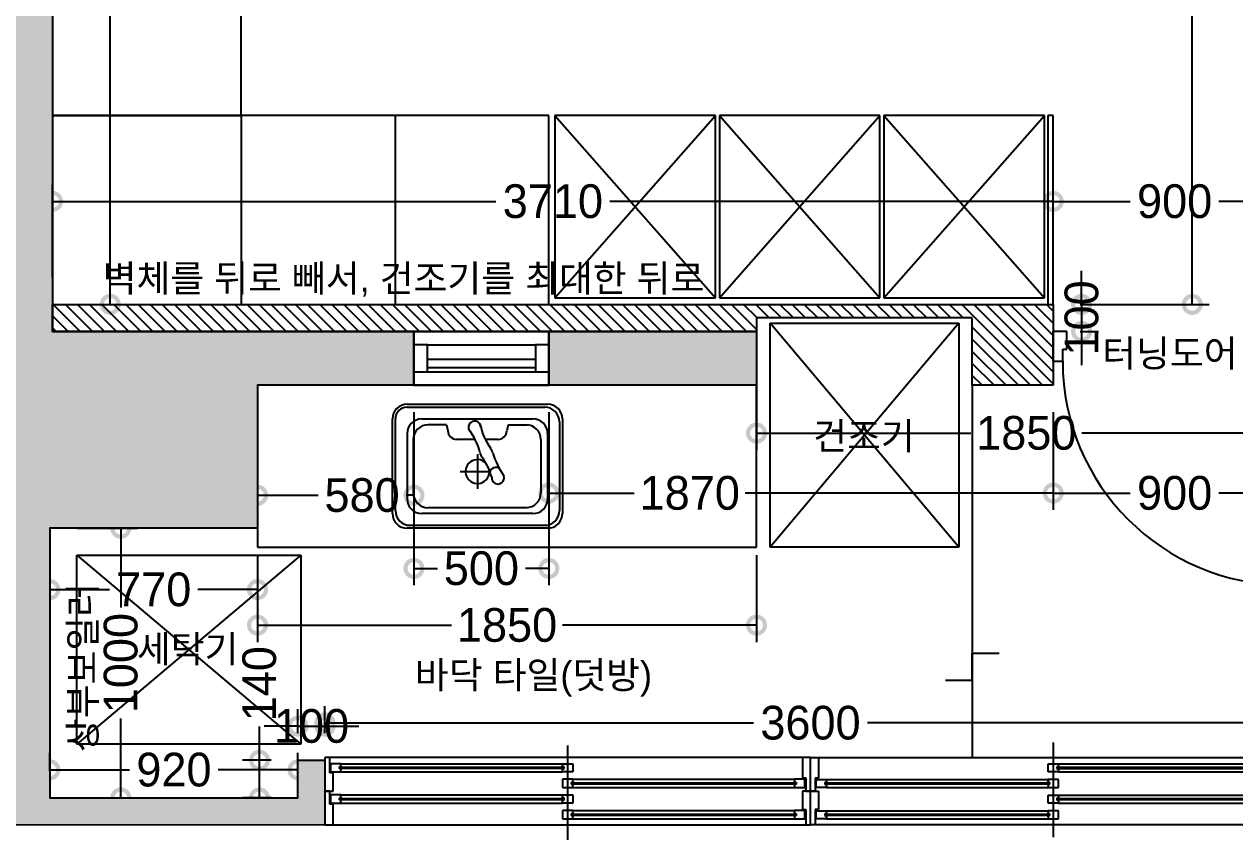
# Model space of a CAD drawing. Header units: millimetres. Extents: x 43335 to 261478, y -4312 to 41218.
# Drawn here: x 186896 to 191384, y -1276 to 1749 of the extents above; entities that cross this region are included whole.
import ezdxf

# ---------------------------------------------------------------- set-up
doc = ezdxf.new("R2010")
doc.units = ezdxf.units.MM
doc.layers.add('S-DIM', color=7, linetype='Continuous')
doc.layers.add('인테리어_해치_벽체', color=8, linetype='Continuous')
doc.styles.add('스타일1', font='HANDotum.ttf')
doc.styles.add('코레일둥고', font='HANDotum.ttf')
doc.dimstyles.new('50', dxfattribs={"dimscale": 50, "dimtxt": 2.5, "dimasz": 2.5, "dimexe": 1.25, "dimexo": 2, "dimtad": 0, "dimdec": 0, "dimtxsty": '스타일1', "dimblk": 'DOTSMALL', "dimcen": 2.5, "dimclrd": 1, "dimclre": 1, "dimclrt": 2, "dimadec": 0, "dimazin": 0, "dimtfac": 1, "dimtdec": 0, "dimtix": 1, "dimtmove": 0, "dimatfit": 3, "dimldrblk": 'DOTSMALL', "dimfxl": 1.25, "dimarcsym": 0})

# ---------------------------------------------------------------- blocks, each defined once
blk = doc.blocks.new('_DOTSMALL')
at = {"color": 0, "linetype": 'ByBlock', "const_width": 0.5}
blk.add_lwpolyline([(-0.0625, 0, 1), (0.0625, 0, 1)], format="xyb", close=True, dxfattribs=at)
blk = doc.blocks.new('*D775')
at = {"layer": 'Defpoints', "color": 0, "transparency": 16777216}
for p in [(190710.5, 409.6), (191610.5, 409.6), (190710.5, 10)]:
    blk.add_point(p, dxfattribs=at)
at = {"layer": 'S-DIM', "color": 1, "lineweight": -2, "transparency": 16777216}
for p, q in [((190710.5, 309.6), (190710.5, -52.5)), ((191610.5, 309.6), (191610.5, -52.5)), ((190710.5, 10), (190996.2, 10)), ((191610.5, 10), (191324.8, 10))]:
    blk.add_line(p, q, dxfattribs=at)
at = {"layer": 'S-DIM', "color": 1, "lineweight": -2, "transparency": 16777216, "xscale": 125, "yscale": 125, "zscale": 125, "rotation": 180}
blk.add_blockref('_DOTSMALL', (190710.5, 10), dxfattribs=at)
at = {"layer": 'S-DIM', "color": 1, "lineweight": -2, "transparency": 16777216, "xscale": 125, "yscale": 125, "zscale": 125}
blk.add_blockref('_DOTSMALL', (191610.5, 10), dxfattribs=at)
at = {"layer": 'S-DIM', "color": 2, "transparency": 16777216, "insert": (191160.5, 10), "char_height": 125, "attachment_point": 5, "style": '스타일1'}
blk.add_mtext('900', dxfattribs=at)
blk = doc.blocks.new('*D776')
at = {"layer": 'Defpoints', "color": 0, "transparency": 16777216}
for p in [(188840.5, 409.6), (190710.5, 409.6), (188840.5, 10)]:
    blk.add_point(p, dxfattribs=at)
at = {"layer": 'S-DIM', "color": 1, "lineweight": -2, "transparency": 16777216}
for p, q in [((188840.5, 309.6), (188840.5, -52.5)), ((190710.5, 309.6), (190710.5, -52.5)), ((188840.5, 10), (189156.9, 10)), ((190710.5, 10), (189568.9, 10))]:
    blk.add_line(p, q, dxfattribs=at)
at = {"layer": 'S-DIM', "color": 1, "lineweight": -2, "transparency": 16777216, "xscale": 125, "yscale": 125, "zscale": 125, "rotation": 180}
blk.add_blockref('_DOTSMALL', (188840.5, 10), dxfattribs=at)
at = {"layer": 'S-DIM', "color": 1, "lineweight": -2, "transparency": 16777216, "xscale": 125, "yscale": 125, "zscale": 125}
blk.add_blockref('_DOTSMALL', (190710.5, 10), dxfattribs=at)
at = {"layer": 'S-DIM', "color": 2, "transparency": 16777216, "insert": (189362.9, 10), "char_height": 125, "attachment_point": 5, "style": '스타일1'}
blk.add_mtext('1870', dxfattribs=at)
blk = doc.blocks.new('*D777')
at = {"layer": 'Defpoints', "color": 0, "transparency": 16777216}
for p in [(188340.5, 409.6), (188840.5, 409.5), (188340.5, -269.3)]:
    blk.add_point(p, dxfattribs=at)
at = {"layer": 'S-DIM', "color": 1, "lineweight": -2, "transparency": 16777216}
for p, q in [((188340.5, 309.6), (188340.5, -331.8)), ((188840.5, 309.5), (188840.5, -331.8)), ((188340.5, -269.3), (188427.3, -269.3)), ((188840.5, -269.3), (188753.7, -269.3))]:
    blk.add_line(p, q, dxfattribs=at)
at = {"layer": 'S-DIM', "color": 1, "lineweight": -2, "transparency": 16777216, "xscale": 125, "yscale": 125, "zscale": 125, "rotation": 180}
blk.add_blockref('_DOTSMALL', (188340.5, -269.3), dxfattribs=at)
at = {"layer": 'S-DIM', "color": 1, "lineweight": -2, "transparency": 16777216, "xscale": 125, "yscale": 125, "zscale": 125}
blk.add_blockref('_DOTSMALL', (188840.5, -269.3), dxfattribs=at)
at = {"layer": 'S-DIM', "color": 2, "transparency": 16777216, "insert": (188590.5, -269.3), "char_height": 125, "attachment_point": 5, "style": '스타일1'}
blk.add_mtext('500', dxfattribs=at)
blk = doc.blocks.new('*D796')
at = {"layer": 'Defpoints', "color": 0, "transparency": 16777216}
for p in [(187760.6, 409.6), (188340.5, 409.6), (187760.6, 1.9)]:
    blk.add_point(p, dxfattribs=at)
at = {"layer": 'S-DIM', "color": 1, "lineweight": -2, "transparency": 16777216}
for p, q in [((187760.6, 309.6), (187760.6, -60.6)), ((188340.5, 309.6), (188340.5, -60.6)), ((187760.6, 1.9), (187984.9, 1.9)), ((188340.5, 1.9), (188311.3, 1.9))]:
    blk.add_line(p, q, dxfattribs=at)
at = {"layer": 'S-DIM', "color": 1, "lineweight": -2, "transparency": 16777216, "xscale": 125, "yscale": 125, "zscale": 125, "rotation": 180}
blk.add_blockref('_DOTSMALL', (187760.6, 1.9), dxfattribs=at)
at = {"layer": 'S-DIM', "color": 1, "lineweight": -2, "transparency": 16777216, "xscale": 125, "yscale": 125, "zscale": 125}
blk.add_blockref('_DOTSMALL', (188340.5, 1.9), dxfattribs=at)
at = {"layer": 'S-DIM', "color": 2, "transparency": 16777216, "insert": (188148.1, 1.9), "char_height": 125, "attachment_point": 5, "style": '스타일1'}
blk.add_mtext('580', dxfattribs=at)
blk = doc.blocks.new('*D797')
at = {"layer": 'Defpoints', "color": 0, "transparency": 16777216}
for p in [(186990.6, -120.4), (187760.6, -190.4), (186990.6, -347.8)]:
    blk.add_point(p, dxfattribs=at)
at = {"layer": 'S-DIM', "color": 1, "lineweight": -2, "transparency": 16777216}
for p, q in [((186990.6, -220.4), (186990.6, -410.3)), ((187760.6, -290.4), (187760.6, -410.3)), ((186990.6, -347.8), (187211.8, -347.8)), ((187760.6, -347.8), (187539.5, -347.8))]:
    blk.add_line(p, q, dxfattribs=at)
at = {"layer": 'S-DIM', "color": 1, "lineweight": -2, "transparency": 16777216, "xscale": 125, "yscale": 125, "zscale": 125, "rotation": 180}
blk.add_blockref('_DOTSMALL', (186990.6, -347.8), dxfattribs=at)
at = {"layer": 'S-DIM', "color": 1, "lineweight": -2, "transparency": 16777216, "xscale": 125, "yscale": 125, "zscale": 125}
blk.add_blockref('_DOTSMALL', (187760.6, -347.8), dxfattribs=at)
at = {"layer": 'S-DIM', "color": 2, "transparency": 16777216, "insert": (187375.6, -347.8), "char_height": 125, "attachment_point": 5, "style": '스타일1'}
blk.add_mtext('770', dxfattribs=at)
blk = doc.blocks.new('*D778')
at = {"layer": 'Defpoints', "color": 0, "transparency": 16777216}
for p in [(186990.6, -120.4), (186990.6, -1120.4), (187253.8, -1120.4)]:
    blk.add_point(p, dxfattribs=at)
at = {"layer": 'S-DIM', "color": 1, "lineweight": -2, "transparency": 16777216}
for p, q in [((187090.6, -120.4), (187316.3, -120.4)), ((187253.8, -120.4), (187253.8, -414.4)), ((187253.8, -1120.4), (187253.8, -826.4)), ((187090.6, -1120.4), (187316.3, -1120.4))]:
    blk.add_line(p, q, dxfattribs=at)
at = {"layer": 'S-DIM', "color": 1, "lineweight": -2, "transparency": 16777216, "xscale": 125, "yscale": 125, "zscale": 125}
for p, rotation in [((187253.8, -120.4), 90), ((187253.8, -1120.4), 270)]:
    blk.add_blockref('_DOTSMALL', p, dxfattribs=dict(at, rotation=rotation))
at = {"layer": 'S-DIM', "color": 2, "transparency": 16777216, "insert": (187253.8, -620.4), "char_height": 125, "attachment_point": 5, "rotation": 90, "style": '스타일1'}
blk.add_mtext('1000', dxfattribs=at)
blk = doc.blocks.new('*D779')
at = {"layer": 'Defpoints', "color": 0, "transparency": 16777216}
for p in [(187910.5, -1016.1), (186990.6, -1120.4), (187910.5, -1120.4)]:
    blk.add_point(p, dxfattribs=at)
at = {"layer": 'S-DIM', "color": 1, "lineweight": -2, "transparency": 16777216}
for p, q in [((186990.6, -1020.4), (186990.6, -953.6)), ((187910.5, -1020.4), (187910.5, -953.6)), ((186990.6, -1016.1), (187286.3, -1016.1)), ((187910.5, -1016.1), (187614.8, -1016.1))]:
    blk.add_line(p, q, dxfattribs=at)
at = {"layer": 'S-DIM', "color": 1, "lineweight": -2, "transparency": 16777216, "xscale": 125, "yscale": 125, "zscale": 125, "rotation": 180}
blk.add_blockref('_DOTSMALL', (186990.6, -1016.1), dxfattribs=at)
at = {"layer": 'S-DIM', "color": 1, "lineweight": -2, "transparency": 16777216, "xscale": 125, "yscale": 125, "zscale": 125}
blk.add_blockref('_DOTSMALL', (187910.5, -1016.1), dxfattribs=at)
at = {"layer": 'S-DIM', "color": 2, "transparency": 16777216, "insert": (187450.6, -1016.1), "char_height": 125, "attachment_point": 5, "style": '스타일1'}
blk.add_mtext('920', dxfattribs=at)
blk = doc.blocks.new('*D780')
at = {"layer": 'Defpoints', "color": 0, "transparency": 16777216}
for p in [(187910.5, -980.4), (187767.6, -1120.4), (187910.5, -1120.4)]:
    blk.add_point(p, dxfattribs=at)
at = {"layer": 'S-DIM', "color": 1, "lineweight": -2, "transparency": 16777216}
for p, q in [((187767.6, -980.4), (187767.6, -855.4)), ((187810.5, -980.4), (187705.1, -980.4)), ((187767.6, -1120.4), (187767.6, -980.4)), ((187810.5, -1120.4), (187705.1, -1120.4))]:
    blk.add_line(p, q, dxfattribs=at)
at = {"layer": 'S-DIM', "color": 1, "lineweight": -2, "transparency": 16777216, "xscale": 125, "yscale": 125, "zscale": 125}
for p, rotation in [((187767.6, -980.4), 90), ((187767.6, -1120.4), 270)]:
    blk.add_blockref('_DOTSMALL', p, dxfattribs=dict(at, rotation=rotation))
at = {"layer": 'S-DIM', "color": 2, "transparency": 16777216, "insert": (187767.6, -696.8), "char_height": 125, "attachment_point": 5, "rotation": 90, "style": '스타일1'}
blk.add_mtext('140', dxfattribs=at)
blk = doc.blocks.new('*D781')
at = {"layer": 'Defpoints', "color": 0, "transparency": 16777216}
for p in [(188010.5, -854.2), (187910.5, -980.4), (188010.5, -980.4)]:
    blk.add_point(p, dxfattribs=at)
at = {"layer": 'S-DIM', "color": 1, "lineweight": -2, "transparency": 16777216}
for p, q in [((187910.5, -880.4), (187910.5, -791.7)), ((188010.5, -880.4), (188010.5, -791.7)), ((187910.5, -854.2), (187785.5, -854.2)), ((187910.5, -854.2), (188010.5, -854.2)), ((188010.5, -854.2), (188135.5, -854.2))]:
    blk.add_line(p, q, dxfattribs=at)
at = {"layer": 'S-DIM', "color": 1, "lineweight": -2, "transparency": 16777216, "xscale": 125, "yscale": 125, "zscale": 125}
blk.add_blockref('_DOTSMALL', (187910.5, -854.2), dxfattribs=at)
at = {"layer": 'S-DIM', "color": 1, "lineweight": -2, "transparency": 16777216, "xscale": 125, "yscale": 125, "zscale": 125, "rotation": 180}
blk.add_blockref('_DOTSMALL', (188010.5, -854.2), dxfattribs=at)
at = {"layer": 'S-DIM', "color": 2, "transparency": 16777216, "insert": (187960.5, -854.2), "char_height": 125, "attachment_point": 5, "style": '스타일1'}
blk.add_mtext('100', dxfattribs=at)
blk = doc.blocks.new('*D782')
at = {"layer": 'Defpoints', "color": 0, "transparency": 16777216}
for p in [(191610.5, -842.1), (188010.5, -980.4), (191610.5, -980.4)]:
    blk.add_point(p, dxfattribs=at)
at = {"layer": 'S-DIM', "color": 1, "lineweight": -2, "transparency": 16777216}
for p, q in [((188010.5, -880.4), (188010.5, -779.6)), ((191610.5, -880.4), (191610.5, -779.6)), ((188010.5, -842.1), (189598.8, -842.1)), ((191610.5, -842.1), (190022.2, -842.1))]:
    blk.add_line(p, q, dxfattribs=at)
at = {"layer": 'S-DIM', "color": 1, "lineweight": -2, "transparency": 16777216, "xscale": 125, "yscale": 125, "zscale": 125, "rotation": 180}
blk.add_blockref('_DOTSMALL', (188010.5, -842.1), dxfattribs=at)
at = {"layer": 'S-DIM', "color": 1, "lineweight": -2, "transparency": 16777216, "xscale": 125, "yscale": 125, "zscale": 125}
blk.add_blockref('_DOTSMALL', (191610.5, -842.1), dxfattribs=at)
at = {"layer": 'S-DIM', "color": 2, "transparency": 16777216, "insert": (189810.5, -842.1), "char_height": 125, "attachment_point": 5, "style": '스타일1'}
blk.add_mtext('3600', dxfattribs=at)
blk = doc.blocks.new('*D784')
at = {"layer": 'Defpoints', "color": 0, "transparency": 16777216}
for p in [(187760.6, -120.4), (189610.5, -120.4), (189610.5, -479.7)]:
    blk.add_point(p, dxfattribs=at)
at = {"layer": 'S-DIM', "color": 1, "lineweight": -2, "transparency": 16777216}
for p, q in [((187760.6, -220.4), (187760.6, -542.2)), ((189610.5, -220.4), (189610.5, -542.2)), ((187760.6, -479.7), (188479.6, -479.7)), ((189610.5, -479.7), (188891.6, -479.7))]:
    blk.add_line(p, q, dxfattribs=at)
at = {"layer": 'S-DIM', "color": 1, "lineweight": -2, "transparency": 16777216, "xscale": 125, "yscale": 125, "zscale": 125, "rotation": 180}
blk.add_blockref('_DOTSMALL', (187760.6, -479.7), dxfattribs=at)
at = {"layer": 'S-DIM', "color": 1, "lineweight": -2, "transparency": 16777216, "xscale": 125, "yscale": 125, "zscale": 125}
blk.add_blockref('_DOTSMALL', (189610.5, -479.7), dxfattribs=at)
at = {"layer": 'S-DIM', "color": 2, "transparency": 16777216, "insert": (188685.6, -479.7), "char_height": 125, "attachment_point": 5, "style": '스타일1'}
blk.add_mtext('1850', dxfattribs=at)
blk = doc.blocks.new('*D798')
at = {"layer": 'Defpoints', "color": 0, "transparency": 16777216}
for p in [(189610.5, 609.5), (191610.5, 610.2), (191610.5, 232.5)]:
    blk.add_point(p, dxfattribs=at)
at = {"layer": 'S-DIM', "color": 1, "lineweight": -2, "transparency": 16777216}
for p, q in [((189610.5, 509.5), (189610.5, 170)), ((191610.5, 510.2), (191610.5, 170)), ((189610.5, 232.5), (190404.5, 232.5)), ((191610.5, 232.5), (190816.5, 232.5))]:
    blk.add_line(p, q, dxfattribs=at)
at = {"layer": 'S-DIM', "color": 1, "lineweight": -2, "transparency": 16777216, "xscale": 125, "yscale": 125, "zscale": 125, "rotation": 180}
blk.add_blockref('_DOTSMALL', (189610.5, 232.5), dxfattribs=at)
at = {"layer": 'S-DIM', "color": 1, "lineweight": -2, "transparency": 16777216, "xscale": 125, "yscale": 125, "zscale": 125}
blk.add_blockref('_DOTSMALL', (191610.5, 232.5), dxfattribs=at)
at = {"layer": 'S-DIM', "color": 2, "transparency": 16777216, "insert": (190610.5, 232.5), "char_height": 125, "attachment_point": 5, "style": '스타일1'}
blk.add_mtext('1850', dxfattribs=at)
blk = doc.blocks.new('*D799')
at = {"layer": 'Defpoints', "color": 0, "transparency": 16777216}
for p in [(190710.5, 709.6), (190710.5, 609.5), (190815.8, 609.5)]:
    blk.add_point(p, dxfattribs=at)
at = {"layer": 'S-DIM', "color": 1, "lineweight": -2, "transparency": 16777216}
for p, q in [((190815.8, 709.6), (190815.8, 834.6)), ((190810.5, 709.6), (190878.3, 709.6)), ((190815.8, 709.6), (190815.8, 609.5)), ((190810.5, 609.5), (190878.3, 609.5)), ((190815.8, 609.5), (190815.8, 484.5))]:
    blk.add_line(p, q, dxfattribs=at)
at = {"layer": 'S-DIM', "color": 1, "lineweight": -2, "transparency": 16777216, "xscale": 125, "yscale": 125, "zscale": 125}
for p, rotation in [((190815.8, 709.6), 270), ((190815.8, 609.5), 90)]:
    blk.add_blockref('_DOTSMALL', p, dxfattribs=dict(at, rotation=rotation))
at = {"layer": 'S-DIM', "color": 2, "transparency": 16777216, "insert": (190815.8, 659.5), "char_height": 125, "attachment_point": 5, "rotation": 90, "style": '스타일1'}
blk.add_mtext('100', dxfattribs=at)
blk = doc.blocks.new('*D814')
at = {"layer": 'Defpoints', "color": 0, "transparency": 16777216}
for p in [(187000.5, 4199.6), (187000.4, 709.7), (187214.6, 709.7)]:
    blk.add_point(p, dxfattribs=at)
at = {"layer": 'S-DIM', "color": 1, "lineweight": -2, "transparency": 16777216}
for p, q in [((187100.5, 4199.6), (187277.1, 4199.6)), ((187214.6, 4199.6), (187214.6, 2666.3)), ((187214.6, 709.7), (187214.6, 2242.9)), ((187100.4, 709.7), (187277.1, 709.7))]:
    blk.add_line(p, q, dxfattribs=at)
at = {"layer": 'S-DIM', "color": 1, "lineweight": -2, "transparency": 16777216, "xscale": 125, "yscale": 125, "zscale": 125}
for p, rotation in [((187214.6, 4199.6), 90), ((187214.6, 709.7), 270)]:
    blk.add_blockref('_DOTSMALL', p, dxfattribs=dict(at, rotation=rotation))
at = {"layer": 'S-DIM', "color": 2, "transparency": 16777216, "insert": (187214.6, 2454.6), "char_height": 125, "attachment_point": 5, "rotation": 90, "style": '스타일1'}
blk.add_mtext('3490', dxfattribs=at)
blk = doc.blocks.new('*D816')
at = {"layer": 'Defpoints', "color": 0, "transparency": 16777216}
for p in [(191610.5, 4399.6), (190710.5, 709.6), (191225.8, 709.6)]:
    blk.add_point(p, dxfattribs=at)
at = {"layer": 'S-DIM', "color": 1, "lineweight": -2, "transparency": 16777216}
for p, q in [((191510.5, 4399.6), (191163.3, 4399.6)), ((191225.8, 4399.6), (191225.8, 2766.3)), ((191225.8, 709.6), (191225.8, 2342.9)), ((190810.5, 709.6), (191288.3, 709.6))]:
    blk.add_line(p, q, dxfattribs=at)
at = {"layer": 'S-DIM', "color": 1, "lineweight": -2, "transparency": 16777216, "xscale": 125, "yscale": 125, "zscale": 125}
for p, rotation in [((191225.8, 4399.6), 90), ((191225.8, 709.6), 270)]:
    blk.add_blockref('_DOTSMALL', p, dxfattribs=dict(at, rotation=rotation))
at = {"layer": 'S-DIM', "color": 2, "transparency": 16777216, "insert": (191225.8, 2554.6), "char_height": 125, "attachment_point": 5, "rotation": 90, "style": '스타일1'}
blk.add_mtext('3690', dxfattribs=at)
blk = doc.blocks.new('*D817')
at = {"layer": 'Defpoints', "color": 0, "transparency": 16777216}
for p in [(190710.5, 1091.6), (187000.5, 709.6), (190710.5, 709.6)]:
    blk.add_point(p, dxfattribs=at)
at = {"layer": 'S-DIM', "color": 1, "lineweight": -2, "transparency": 16777216}
for p, q in [((187000.5, 809.6), (187000.5, 1154.1)), ((190710.5, 809.6), (190710.5, 1154.1)), ((187000.5, 1091.6), (188643.8, 1091.6)), ((190710.5, 1091.6), (189067.2, 1091.6))]:
    blk.add_line(p, q, dxfattribs=at)
at = {"layer": 'S-DIM', "color": 1, "lineweight": -2, "transparency": 16777216, "xscale": 125, "yscale": 125, "zscale": 125, "rotation": 180}
blk.add_blockref('_DOTSMALL', (187000.5, 1091.6), dxfattribs=at)
at = {"layer": 'S-DIM', "color": 1, "lineweight": -2, "transparency": 16777216, "xscale": 125, "yscale": 125, "zscale": 125}
blk.add_blockref('_DOTSMALL', (190710.5, 1091.6), dxfattribs=at)
at = {"layer": 'S-DIM', "color": 2, "transparency": 16777216, "insert": (188855.5, 1091.6), "char_height": 125, "attachment_point": 5, "style": '스타일1'}
blk.add_mtext('3710', dxfattribs=at)
blk = doc.blocks.new('*D818')
at = {"layer": 'Defpoints', "color": 0, "transparency": 16777216}
for p in [(191610.5, 1091.6), (190710.5, 709.6), (191610.5, 709.6)]:
    blk.add_point(p, dxfattribs=at)
at = {"layer": 'S-DIM', "color": 1, "lineweight": -2, "transparency": 16777216}
for p, q in [((190710.5, 809.6), (190710.5, 1154.1)), ((191610.5, 809.6), (191610.5, 1154.1)), ((190710.5, 1091.6), (190996.2, 1091.6)), ((191610.5, 1091.6), (191324.8, 1091.6))]:
    blk.add_line(p, q, dxfattribs=at)
at = {"layer": 'S-DIM', "color": 1, "lineweight": -2, "transparency": 16777216, "xscale": 125, "yscale": 125, "zscale": 125, "rotation": 180}
blk.add_blockref('_DOTSMALL', (190710.5, 1091.6), dxfattribs=at)
at = {"layer": 'S-DIM', "color": 1, "lineweight": -2, "transparency": 16777216, "xscale": 125, "yscale": 125, "zscale": 125}
blk.add_blockref('_DOTSMALL', (191610.5, 1091.6), dxfattribs=at)
at = {"layer": 'S-DIM', "color": 2, "transparency": 16777216, "insert": (191160.5, 1091.6), "char_height": 125, "attachment_point": 5, "style": '스타일1'}
blk.add_mtext('900', dxfattribs=at)
blk = doc.blocks.new('ahsiefsxe')
at = {"layer": '인테리어_해치_벽체'}
h = blk.add_hatch(color=256, dxfattribs=at)
h.dxf.hatch_style = 1
h.paths.add_polyline_path([(234402, 19138.4), (234402, 18858.4), (235352, 18858.4), (235352, 18783.4), (235462, 18783.4), (235462, 18655.9), (235662, 18655.9), (235662, 18984.3), (235552, 18984.3), (235552, 22677.4), (236842, 22677.4), (236842, 28282.4), (236022, 28282.4), (236022, 28177.4), (236642, 28177.4), (236642, 27032.4), (236012, 27032.4), (236012, 26807.4), (236642, 26807.4), (236642, 22877.4), (234602, 22877.4), (234602, 22677.4), (235352, 22677.4), (235352, 21318.4), (234052, 21318.4), (234052, 21118.4), (235352, 21118.4), (235352, 19338.4), (233152, 19338.4), (233152, 21118.4), (233252, 21118.4), (233252, 21318.4), (232952, 21318.4), (232952, 19338.4), (232597, 19338.4), (232597, 19138.4)])
h.paths.add_polyline_path([(225662, 28718.4), (225862, 28718.4), (225862, 28053.4), (225662, 28053.4)])
h.paths.add_polyline_path([(222352, 28153.4), (222352, 28053.4), (221452, 28053.4), (221452, 27032.4), (222762, 27032.4), (222762, 26807.4), (221452, 26807.4), (221452, 20158.4), (222252, 20158.4), (222252, 19958.4), (221452, 19958.4), (221452, 18658.4), (221802, 18658.4), (221802, 17528.4), (222127, 17528.4), (222127, 17328.4), (221602, 17328.4), (221602, 18458.4), (221252, 18458.4), (221252, 28153.4)])
h.paths.add_polyline_path([(223152, 20368.4), (223152, 17528.4), (223617, 17528.4), (223617, 17328.4), (223152, 17328.4), (223154.1, 15897.3), (223952, 15897.3), (223952, 15697.3), (222952, 15697.4), (222952, 17328.4), (222627, 17328.4), (222627, 17528.4), (222952, 17528.4), (222952, 20368.4)])
h.paths.add_polyline_path([(222952, 21068.4), (222952, 21318.4), (224482, 21318.4), (224482, 22668.4), (222807, 22668.4), (222807, 22868.4), (224682, 22868.4), (224682, 21318.4), (225122, 21318.4), (225122, 21118.4), (223152, 21118.4), (223152, 21068.4)])
h.paths.add_polyline_path([(235662, 17655.9), (235662, 17328.4), (234762.2, 17328.4), (234762.2, 17528.4), (235462, 17528.4), (235462, 17655.9)])
h.paths.add_polyline_path([(231762.2, 17528.4), (231762.2, 15698.4), (230962, 15698.4), (230962, 15898.4), (231562.2, 15898.4), (231562.2, 17328.4), (230962, 17328.4), (230962, 21318.4), (231162, 21318.4), (231162, 17528.4)])
h.paths.add_polyline_path([(228192, 17528.4), (228962, 17528.3), (228962, 17328.5), (228192, 17328.5)])
h.paths.add_polyline_path([(227692, 17328.5), (227112.2, 17328.5), (227112.2, 16798.4), (226342.2, 16798.4), (226342.2, 15798.4), (227262, 15798.4), (227262, 15938.4), (227362, 15938.4), (227362, 15698.4), (226152, 15697.3), (226152, 21118.4), (226102, 21118.4), (226102, 21318.4), (228522, 21318.4), (228522, 21118.4), (226352, 21118.4), (226352, 17528.4), (227692, 17528.4)])
h.paths.add_polyline_path([(233622, 22677.4), (233422, 22677.4), (233422, 28032.4), (233392, 28032.4), (233392, 28282.4), (233622, 28282.4)], flags=17)
h.paths.add_polyline_path([(230592, 26808.8), (230142, 26808.8), (230142, 27053.8), (230592, 27053.8), (230592, 28718.4), (230792, 28718.4), (230792, 27032.4), (231262, 27032.4), (231262, 26807.4), (230792, 26807.4), (230792, 22877.4), (232442, 22877.4), (232442, 22677.4), (230592, 22677.4)])
h.paths.add_polyline_path([(225662, 27032.4), (225662, 27353.4), (225862, 27353.4), (225862, 27053.8), (226312, 27053.8), (226312, 26808.8), (225862, 26808.8), (225862, 22668.4), (225662, 22668.4), (225662, 26807.4), (225262, 26807.4), (225262, 27032.4)])
for p, q in [((226352, 21118.4), (226352, 18328.5)), ((227052, 18328.5), (227052, 21118.4)), ((226352, 18328.5), (227052, 18328.5)), ((228192, 18328.5), (226352, 18328.5)), ((226352, 18328.5), (226352, 17628.5)), ((227052, 18328.5), (227052, 17628.5)), ((227622, 18328.5), (227622, 17628.5)), ((228192, 17628.5), (228192, 18328.5)), ((228809.5, 18328.5), (228214.5, 18328.5)), ((228214.5, 18328.5), (228214.5, 17652.5)), ((228214.5, 18328.5), (228809.5, 17652.5)), ((228214.5, 17652.5), (228809.5, 18328.5)), ((228809.5, 17652.5), (228809.5, 18328.5)), ((229419.5, 18328.5), (228824.5, 18328.5)), ((228824.5, 18328.5), (228824.5, 17652.5)), ((228824.5, 18328.5), (229419.5, 17652.5)), ((228824.5, 17652.5), (229419.5, 18328.5)), ((229419.5, 17652.5), (229419.5, 18328.5)), ((230029.5, 18328.5), (229434.5, 18328.5)), ((229434.5, 18328.5), (229434.5, 17652.5)), ((229434.5, 18328.5), (230029.5, 17652.5)), ((229434.5, 17652.5), (230029.5, 18328.5)), ((230029.5, 17652.5), (230029.5, 18328.5)), ((230062, 18328.4), (230042, 18328.4)), ((230042, 18328.4), (230042, 17628.4)), ((230062, 17628.4), (230062, 18328.4)), ((228214.5, 17652.5), (228809.5, 17652.5)), ((228824.5, 17652.5), (229419.5, 17652.5)), ((229434.5, 17652.5), (230029.5, 17652.5)), ((226352, 17628.5), (228192, 17628.5)), ((226352, 17628.5), (230062, 17628.4)), ((226352, 17528.3), (226352, 17628.4)), ((226455.1, 17528.3), (226354.9, 17628.5)), ((226500, 17528.3), (226399.8, 17628.5)), ((226544.9, 17528.3), (226444.7, 17628.5)), ((226589.8, 17528.3), (226489.6, 17628.5)), ((226634.7, 17528.3), (226534.5, 17628.5)), ((226679.6, 17528.3), (226579.4, 17628.5)), ((226724.5, 17528.3), (226624.3, 17628.5)), ((226769.4, 17528.3), (226669.2, 17628.5)), ((226814.3, 17528.3), (226714.1, 17628.5)), ((226859.2, 17528.3), (226759, 17628.5)), ((226904.1, 17528.3), (226803.9, 17628.5)), ((226949, 17528.3), (226848.8, 17628.5)), ((226993.9, 17528.3), (226893.7, 17628.5)), ((227038.8, 17528.3), (226938.6, 17628.5)), ((227083.7, 17528.3), (226983.5, 17628.5)), ((227128.6, 17528.3), (227028.4, 17628.5)), ((227173.5, 17528.3), (227073.3, 17628.5)), ((227218.4, 17528.3), (227118.2, 17628.5)), ((227263.3, 17528.3), (227163.1, 17628.5)), ((227308.2, 17528.3), (227208, 17628.5)), ((227353.1, 17528.3), (227252.9, 17628.5)), ((227398, 17528.3), (227297.8, 17628.5)), ((227442.9, 17528.3), (227342.7, 17628.5)), ((227487.8, 17528.3), (227387.6, 17628.5)), ((227532.7, 17528.3), (227432.5, 17628.5)), ((227577.6, 17528.3), (227477.4, 17628.5)), ((227622.5, 17528.3), (227522.3, 17628.5)), ((227667.4, 17528.3), (227567.3, 17628.5)), ((227712.3, 17528.3), (227612.2, 17628.5)), ((227757.2, 17528.3), (227657.1, 17628.5)), ((227802.1, 17528.3), (227702, 17628.5)), ((227847, 17528.3), (227746.9, 17628.5)), ((227891.9, 17528.3), (227791.8, 17628.5)), ((227936.8, 17528.3), (227836.7, 17628.5)), ((227981.7, 17528.3), (227881.6, 17628.5)), ((228026.6, 17528.3), (227926.5, 17628.5)), ((228071.5, 17528.3), (227971.4, 17628.5)), ((228116.4, 17528.3), (228016.3, 17628.5)), ((228161.3, 17528.3), (228061.2, 17628.5)), ((228206.2, 17528.3), (228106.1, 17628.5)), ((228251.1, 17528.3), (228151, 17628.5)), ((228296, 17528.3), (228195.9, 17628.5)), ((228340.9, 17528.3), (228240.8, 17628.5)), ((228385.8, 17528.3), (228285.7, 17628.5)), ((228430.7, 17528.3), (228330.6, 17628.5)), ((228475.6, 17528.3), (228375.5, 17628.5)), ((228520.5, 17528.3), (228420.4, 17628.5)), ((228565.4, 17528.3), (228465.3, 17628.5)), ((228610.3, 17528.3), (228510.2, 17628.5)), ((228655.2, 17528.3), (228555.1, 17628.5)), ((228700.1, 17528.3), (228600, 17628.5)), ((228745, 17528.3), (228644.9, 17628.5)), ((228789.9, 17528.3), (228689.8, 17628.5)), ((228834.8, 17528.3), (228734.7, 17628.5)), ((228879.7, 17528.3), (228779.6, 17628.5)), ((228924.6, 17528.3), (228824.5, 17628.5)), ((228962, 17535.9), (228869.4, 17628.5)), ((228964.5, 17578.3), (228914.3, 17628.5)), ((229009.4, 17578.3), (228959.2, 17628.5)), ((229054.3, 17578.3), (229004.1, 17628.5)), ((229099.2, 17578.3), (229049, 17628.5)), ((229144.1, 17578.3), (229093.9, 17628.5)), ((229189, 17578.3), (229138.8, 17628.5)), ((229233.9, 17578.3), (229183.7, 17628.5)), ((229278.8, 17578.3), (229228.6, 17628.5)), ((229323.7, 17578.3), (229273.5, 17628.5)), ((229368.6, 17578.3), (229318.4, 17628.5)), ((229413.5, 17578.3), (229363.3, 17628.5)), ((229458.4, 17578.3), (229408.3, 17628.5)), ((229503.3, 17578.3), (229453.2, 17628.5)), ((229548.2, 17578.3), (229498.1, 17628.5)), ((229593.1, 17578.3), (229543, 17628.5)), ((229638, 17578.3), (229587.9, 17628.5)), ((229682.9, 17578.3), (229632.8, 17628.5)), ((229727.8, 17578.3), (229677.7, 17628.4)), ((230022.5, 17328.5), (229722.6, 17628.4)), ((230062, 17333.9), (229767.5, 17628.4)), ((230062, 17378.8), (229812.4, 17628.4)), ((230062, 17423.7), (229857.3, 17628.4)), ((230062, 17468.6), (229902.2, 17628.4)), ((230062, 17513.5), (229947.1, 17628.4)), ((230062, 17558.4), (229992, 17628.4)), ((230062, 17603.3), (230036.9, 17628.4)), ((230042, 17628.4), (230062, 17628.4)), ((230062, 17628.4), (230062, 17328.5)), ((226410.2, 17528.3), (226352, 17586.5)), ((229762, 17578.3), (228962, 17578.3)), ((228962, 17578.3), (228962, 17528.3)), ((229012, 16728.4), (229012, 17558.4)), ((229012, 17558.4), (229712, 17558.4)), ((229712, 17558.4), (229012, 16728.4)), ((229712, 16728.4), (229012, 17558.4)), ((229712, 17558.4), (229712, 16728.4)), ((229762, 17328.5), (229762, 17578.3)), ((226365.3, 17528.3), (226352, 17541.6)), ((228962, 17528.3), (226352, 17528.3)), ((227692, 17528.4), (228192, 17528.4)), ((227692, 17328.4), (227692, 17528.4)), ((228192, 17528.4), (228192, 17328.4)), ((229977.6, 17328.5), (229762, 17544.1)), ((230062, 17417.6), (230062, 17528.3)), ((230112, 17528.3), (230062, 17528.3)), ((230062, 17528.3), (230062, 17417.6)), ((230112, 17462.6), (230112, 17528.3)), ((227742, 17478.4), (227692, 17478.4)), ((227692, 17478.4), (227692, 17378.4)), ((227742, 17478.4), (228142, 17478.4)), ((227742, 17378.4), (227742, 17478.4)), ((228192, 17478.4), (228142, 17478.4)), ((228142, 17478.4), (228142, 17378.4)), ((228192, 17378.4), (228192, 17478.4)), ((229932.7, 17328.5), (229762, 17499.2)), ((230097, 17417.6), (230097, 17462.6)), ((230097, 17462.6), (230112, 17462.6)), ((228142, 17424.4), (227742, 17424.4)), ((229887.8, 17328.5), (229762, 17454.3)), ((230062, 17417.6), (230097, 17417.6)), ((227692, 17378.4), (227742, 17378.4)), ((227742, 17394.4), (228142, 17394.4)), ((227742, 17378.4), (228142, 17378.4)), ((227742, 17378.4), (227742, 17378.4)), ((228142, 17378.4), (228192, 17378.4)), ((228192, 17378.4), (228192, 17378.4)), ((229842.9, 17328.5), (229762, 17409.4)), ((228962, 17328.5), (227112.2, 17328.5)), ((227112.2, 17328.5), (227112.2, 16728.4)), ((228192, 17328.4), (227692, 17328.4)), ((228962, 16728.4), (228962, 17328.5)), ((229798, 17328.5), (229762, 17364.5)), ((229762, 17328.5), (229762, 15948.4)), ((230062, 17328.5), (229762, 17328.5)), ((227666.7, 17258.4), (228187.6, 17258.4)), ((227666.7, 17247.5), (228176.7, 17247.5)), ((227612.2, 16853), (227612.2, 17203.9)), ((227623.1, 16863.9), (227623.1, 17203.9)), ((227721.2, 17203.9), (228133.1, 17203.9)), ((228231.2, 17193), (228231.2, 16863.9)), ((228242.2, 17203.9), (228242.2, 16853)), ((227666.7, 17149.3), (227666.7, 16907.5)), ((227812.5, 17182.1), (227743.1, 17182.1)), ((227812.5, 17182.1), (227818, 17160.3)), ((228041.6, 17182.1), (228036.1, 17160.3)), ((228041.6, 17182.1), (228111.2, 17182.1)), ((228187.6, 17149.3), (228187.6, 16907.5)), ((227689.4, 17128.1), (227689.4, 16929.9)), ((227919.3, 17127.5), (227849.7, 17127.5)), ((228003.4, 17127.5), (227956.6, 17127.5)), ((228162.7, 17128.1), (228162.7, 16929.9)), ((227927.2, 17073), (227927.2, 16944.2)), ((227862.8, 17008.6), (227973.5, 17008.6)), ((228111.2, 16874.8), (227744, 16874.8)), ((228133.1, 16853), (227721.2, 16853)), ((228187.6, 16798.4), (227666.7, 16798.4)), ((228176.7, 16809.3), (227677.6, 16809.3)), ((226442.2, 16698.4), (227272.2, 16698.4)), ((226442.2, 15998.4), (226442.2, 16698.4)), ((226442.2, 16698.4), (227272.2, 15998.4)), ((227272.2, 16698.4), (226442.2, 15998.4)), ((227112.2, 16728.4), (228962, 16728.4)), ((227272.2, 16698.4), (227272.2, 15998.4)), ((229712, 16728.4), (229012, 16728.4)), ((229762, 16235), (229762, 16335)), ((229762, 16335), (229862, 16335)), ((229662, 16235), (229762, 16235)), ((227272.2, 15998.4), (226442.2, 15998.4)), ((228262, 15643.3), (228262, 15993.3)), ((230062, 16003.6), (230062, 15653.6)), ((227362, 15948.4), (227362, 15823.4)), ((227379.5, 15948.4), (227362, 15948.4)), ((227379.5, 15891.4), (227379.5, 15948.4)), ((229132, 15948.4), (227379.5, 15948.4)), ((229162, 15948.4), (229132, 15948.4)), ((229132, 15948.4), (229132, 15875)), ((229162, 15823.4), (229162, 15948.4)), ((229162, 15948.4), (229192, 15948.4)), ((229162, 15823.4), (229162, 15948.4)), ((229192, 15948.4), (229192, 15891.5)), ((229192, 15948.4), (230944.6, 15948.4)), ((227392, 15891.4), (227379.5, 15891.4)), ((227383.1, 15925.6), (227383.1, 15895.6)), ((227421.1, 15925.6), (227383.1, 15925.6)), ((227383.1, 15895.6), (227421.1, 15895.6)), ((227392, 15823.4), (227392, 15891.4)), ((227392, 15891.4), (227392, 15891.4)), ((227415.5, 15913.8), (227421.1, 15915.6)), ((227415.5, 15907.3), (227415.5, 15913.8)), ((227421.1, 15905.6), (227415.5, 15907.3)), ((227417.6, 15912.6), (227417.6, 15908.6)), ((227417.6, 15912.6), (228246.5, 15912.6)), ((227417.6, 15908.6), (228246.5, 15908.6)), ((227421.1, 15915.6), (227421.1, 15925.6)), ((227421.1, 15925.6), (228243, 15925.6)), ((227421.1, 15916.4), (227423.8, 15915)), ((227421.1, 15904.8), (227423.8, 15906.2)), ((227421.1, 15895.6), (227421.1, 15905.6)), ((227421.1, 15895.6), (228243, 15895.6)), ((227423.8, 15915), (227424.4, 15914)), ((227423.8, 15906.2), (227424.4, 15907.1)), ((227424.4, 15914), (227424.9, 15912.6)), ((227424.4, 15907.1), (227424.9, 15908.6)), ((228239.7, 15914), (228239.2, 15912.6)), ((228239.7, 15907.1), (228239.2, 15908.6)), ((228240.3, 15915), (228239.7, 15914)), ((228240.3, 15906.2), (228239.7, 15907.1)), ((228243, 15916.4), (228240.3, 15915)), ((228243, 15904.8), (228240.3, 15906.2)), ((228243, 15915.6), (228243, 15925.6)), ((228243, 15925.6), (228281, 15925.6)), ((228248.6, 15913.8), (228243, 15915.6)), ((228243, 15905.6), (228248.6, 15907.3)), ((228243, 15895.6), (228243, 15905.6)), ((228281, 15895.6), (228243, 15895.6)), ((228246.5, 15912.6), (228246.5, 15908.6)), ((228248.6, 15907.3), (228248.6, 15913.8)), ((228281, 15925.6), (228281, 15895.6)), ((229192, 15891.5), (229192, 15871.4)), ((230043, 15895.3), (230043, 15925.3)), ((230043, 15925.3), (230081, 15925.3)), ((230081, 15895.3), (230043, 15895.3)), ((230081, 15915.3), (230075.5, 15913.5)), ((230075.5, 15913.5), (230075.5, 15907.1)), ((230075.5, 15907.1), (230081, 15905.3)), ((230077.5, 15908.3), (230077.5, 15912.3)), ((230077.5, 15912.3), (230906.4, 15912.3)), ((230077.5, 15908.3), (230906.4, 15908.3)), ((230081, 15925.3), (230902.9, 15925.3)), ((230081, 15925.3), (230081, 15915.3)), ((230081, 15916.1), (230083.8, 15914.7)), ((230081, 15904.5), (230083.8, 15905.9)), ((230081, 15905.3), (230081, 15895.3)), ((230081, 15895.3), (230902.9, 15895.3)), ((230083.8, 15914.7), (230084.3, 15913.7)), ((230083.8, 15905.9), (230084.3, 15906.9)), ((230084.3, 15913.7), (230084.8, 15912.3)), ((230084.3, 15906.9), (230084.8, 15908.3)), ((228281, 15867.6), (228243, 15867.6)), ((228243, 15867.6), (228243, 15837.6)), ((228275.5, 15855.8), (228281, 15857.6)), ((228275.5, 15849.3), (228275.5, 15855.8)), ((228281, 15847.6), (228275.5, 15849.3)), ((228277.5, 15854.6), (229106.4, 15854.6)), ((228277.5, 15850.6), (229106.4, 15850.6)), ((228281, 15857.6), (228281, 15867.6)), ((228281, 15867.6), (229102.9, 15867.6)), ((228281, 15858.4), (228283.8, 15857)), ((228281, 15846.8), (228283.8, 15848.2)), ((228281, 15837.6), (228281, 15847.6)), ((228283.8, 15857), (228284.3, 15856)), ((228283.8, 15848.2), (228284.3, 15849.1)), ((228284.3, 15856), (228284.8, 15854.6)), ((228284.3, 15849.1), (228284.8, 15850.6)), ((229099.7, 15856), (229099.1, 15854.6)), ((229099.7, 15849.1), (229099.1, 15850.6)), ((229100.2, 15857), (229099.7, 15856)), ((229100.2, 15848.2), (229099.7, 15849.1)), ((229102.9, 15858.4), (229100.2, 15857)), ((229102.9, 15846.8), (229100.2, 15848.2)), ((229140.9, 15867.6), (229102.9, 15867.6)), ((229102.9, 15867.6), (229102.9, 15857.6)), ((229102.9, 15857.6), (229108.5, 15855.8)), ((229108.5, 15849.3), (229102.9, 15847.6)), ((229102.9, 15847.6), (229102.9, 15837.6)), ((229106.4, 15850.6), (229106.4, 15854.6)), ((229108.5, 15855.8), (229108.5, 15849.3)), ((229132, 15875), (229132, 15872.9)), ((229132, 15872.9), (229144.6, 15872.9)), ((229140.9, 15837.6), (229140.9, 15867.6)), ((229144.6, 15872.9), (229144.6, 15823.4)), ((229192, 15871.4), (229179.5, 15871.4)), ((229179.5, 15871.4), (229179.5, 15823.4)), ((229183.1, 15837.3), (229183.1, 15867.3)), ((229183.1, 15867.3), (229221.1, 15867.3)), ((229221.1, 15857.3), (229215.5, 15855.5)), ((229215.5, 15855.5), (229215.5, 15849.1)), ((229215.5, 15849.1), (229221.1, 15847.3)), ((229217.6, 15850.3), (229217.6, 15854.3)), ((229217.6, 15854.3), (230046.5, 15854.3)), ((229217.6, 15850.3), (230046.5, 15850.3)), ((229221.1, 15867.3), (229221.1, 15857.3)), ((229221.1, 15867.3), (230043, 15867.3)), ((229221.1, 15858.1), (229223.8, 15856.7)), ((229221.1, 15846.5), (229223.8, 15847.9)), ((229221.1, 15847.3), (229221.1, 15837.3)), ((229223.8, 15856.7), (229224.4, 15855.7)), ((229223.8, 15847.9), (229224.4, 15848.9)), ((229224.4, 15855.7), (229224.9, 15854.3)), ((229224.4, 15848.9), (229224.9, 15850.3)), ((230039.7, 15855.7), (230039.2, 15854.3)), ((230039.7, 15848.9), (230039.2, 15850.3)), ((230040.3, 15856.7), (230039.7, 15855.7)), ((230040.3, 15847.9), (230039.7, 15848.9)), ((230043, 15858.1), (230040.3, 15856.7)), ((230043, 15846.5), (230040.3, 15847.9)), ((230081, 15867.3), (230043, 15867.3)), ((230043, 15867.3), (230043, 15857.3)), ((230043, 15857.3), (230048.6, 15855.5)), ((230048.6, 15849.1), (230043, 15847.3)), ((230043, 15847.3), (230043, 15837.3)), ((230046.5, 15850.3), (230046.5, 15854.3)), ((230048.6, 15855.5), (230048.6, 15849.1)), ((230081, 15837.3), (230081, 15867.3)), ((227362, 15823.4), (227392, 15823.4)), ((227362, 15823.4), (227362, 15698.4)), ((227379.5, 15823.4), (227362, 15823.4)), ((227379.5, 15775.4), (227379.5, 15823.4)), ((227383.1, 15809.6), (227383.1, 15779.6)), ((227421.1, 15809.6), (227383.1, 15809.6)), ((227415.5, 15797.8), (227421.1, 15799.6)), ((227415.5, 15791.3), (227415.5, 15797.8)), ((227421.1, 15799.6), (227421.1, 15809.6)), ((227421.1, 15809.6), (228243, 15809.6)), ((227421.1, 15800.4), (227423.8, 15799)), ((227423.8, 15799), (227424.4, 15798)), ((227424.4, 15798), (227424.9, 15796.6)), ((228239.7, 15798), (228239.2, 15796.6)), ((228240.3, 15799), (228239.7, 15798)), ((228243, 15800.4), (228240.3, 15799)), ((228243, 15837.6), (228281, 15837.6)), ((228243, 15799.6), (228243, 15809.6)), ((228243, 15809.6), (228281, 15809.6)), ((228248.6, 15797.8), (228243, 15799.6)), ((228248.6, 15791.3), (228248.6, 15797.8)), ((228281, 15837.6), (229102.9, 15837.6)), ((228281, 15809.6), (228281, 15779.6)), ((229102.9, 15837.6), (229140.9, 15837.6)), ((229162, 15823.4), (229132, 15823.4)), ((229132, 15823.4), (229132, 15757.5)), ((229144.6, 15823.4), (229162, 15823.4)), ((229162, 15698.4), (229162, 15823.4)), ((229162, 15823.4), (229192, 15823.4)), ((229179.5, 15823.4), (229162, 15823.4)), ((229162, 15698.4), (229162, 15823.4)), ((229221.1, 15837.3), (229183.1, 15837.3)), ((229192, 15823.4), (229192, 15755.4)), ((229221.1, 15837.3), (230043, 15837.3)), ((230043, 15837.3), (230081, 15837.3)), ((230043, 15779.3), (230043, 15809.3)), ((230043, 15809.3), (230081, 15809.3)), ((230081, 15799.3), (230075.5, 15797.5)), ((230081, 15809.3), (230081, 15799.3)), ((230081, 15809.3), (230902.9, 15809.3)), ((230081, 15800.1), (230083.8, 15798.7)), ((230083.8, 15798.7), (230084.3, 15797.7)), ((230084.3, 15797.7), (230084.8, 15796.3)), ((227392, 15775.4), (227379.5, 15775.4)), ((227383.1, 15779.6), (227421.1, 15779.6)), ((227392, 15755.4), (227392, 15775.4)), ((227392, 15698.4), (227392, 15755.4)), ((227421.1, 15789.6), (227415.5, 15791.3)), ((227417.6, 15796.6), (227417.6, 15792.6)), ((227417.6, 15796.6), (228246.5, 15796.6)), ((227417.6, 15792.6), (228246.5, 15792.6)), ((227421.1, 15788.8), (227423.8, 15790.2)), ((227421.1, 15779.6), (227421.1, 15789.6)), ((227421.1, 15779.6), (228243, 15779.6)), ((227423.8, 15790.2), (227424.4, 15791.1)), ((227424.4, 15791.1), (227424.9, 15792.6)), ((228239.7, 15791.1), (228239.2, 15792.6)), ((228240.3, 15790.2), (228239.7, 15791.1)), ((228243, 15788.8), (228240.3, 15790.2)), ((228243, 15789.6), (228248.6, 15791.3)), ((228243, 15779.6), (228243, 15789.6)), ((228281, 15779.6), (228243, 15779.6)), ((228246.5, 15796.6), (228246.5, 15792.6)), ((229132, 15757.5), (229132, 15755.4)), ((229132, 15755.4), (229144.6, 15755.4)), ((229144.6, 15755.4), (229144.6, 15698.4)), ((229192, 15755.4), (229179.5, 15755.4)), ((229179.5, 15755.4), (229179.5, 15698.4)), ((229192, 15755.4), (229192, 15755.4)), ((230081, 15779.3), (230043, 15779.3)), ((230075.5, 15797.5), (230075.5, 15791.1)), ((230075.5, 15791.1), (230081, 15789.3)), ((230077.5, 15796.3), (230906.4, 15796.3)), ((230077.5, 15792.3), (230906.4, 15792.3)), ((230081, 15788.5), (230083.8, 15789.9)), ((230081, 15789.3), (230081, 15779.3)), ((230081, 15779.3), (230902.9, 15779.3)), ((230083.8, 15789.9), (230084.3, 15790.9)), ((230084.3, 15790.9), (230084.8, 15792.3)), ((228281, 15751.6), (228243, 15751.6)), ((228243, 15751.6), (228243, 15721.6)), ((228243, 15721.6), (228281, 15721.6)), ((228275.5, 15739.8), (228281, 15741.6)), ((228275.5, 15733.3), (228275.5, 15739.8)), ((228281, 15731.6), (228275.5, 15733.3)), ((228277.5, 15738.6), (228277.5, 15734.6)), ((228277.5, 15738.6), (229106.4, 15738.6)), ((228277.5, 15734.6), (229106.4, 15734.6)), ((228281, 15751.6), (229102.9, 15751.6)), ((228281, 15741.6), (228281, 15751.6)), ((228281, 15742.4), (228283.8, 15741)), ((228281, 15730.8), (228283.8, 15732.2)), ((228281, 15721.6), (228281, 15731.6)), ((228281, 15721.6), (229102.9, 15721.6)), ((228283.8, 15741), (228284.3, 15740)), ((228283.8, 15732.2), (228284.3, 15733.1)), ((228284.3, 15740), (228284.8, 15738.6)), ((228284.3, 15733.1), (228284.8, 15734.6)), ((229099.7, 15740), (229099.1, 15738.6)), ((229099.7, 15733.1), (229099.1, 15734.6)), ((229100.2, 15741), (229099.7, 15740)), ((229100.2, 15732.2), (229099.7, 15733.1)), ((229102.9, 15742.4), (229100.2, 15741)), ((229102.9, 15730.8), (229100.2, 15732.2)), ((229140.9, 15751.6), (229102.9, 15751.6)), ((229102.9, 15751.6), (229102.9, 15741.6)), ((229102.9, 15741.6), (229108.5, 15739.8)), ((229108.5, 15733.3), (229102.9, 15731.6)), ((229102.9, 15731.6), (229102.9, 15721.6)), ((229102.9, 15721.6), (229140.9, 15721.6)), ((229106.4, 15734.6), (229106.4, 15738.6)), ((229108.5, 15739.8), (229108.5, 15733.3)), ((229140.9, 15721.6), (229140.9, 15751.6)), ((229183.1, 15721.3), (229183.1, 15751.3)), ((229183.1, 15751.3), (229221.1, 15751.3)), ((229221.1, 15721.3), (229183.1, 15721.3)), ((229221.1, 15741.3), (229215.5, 15739.5)), ((229215.5, 15739.5), (229215.5, 15733.1)), ((229215.5, 15733.1), (229221.1, 15731.3)), ((229217.6, 15734.3), (229217.6, 15738.3)), ((229217.6, 15738.3), (230046.5, 15738.3)), ((229217.6, 15734.3), (230046.5, 15734.3)), ((229221.1, 15751.3), (229221.1, 15741.3)), ((229221.1, 15751.3), (230043, 15751.3)), ((229221.1, 15742.1), (229223.8, 15740.7)), ((229221.1, 15730.5), (229223.8, 15731.9)), ((229221.1, 15731.3), (229221.1, 15721.3)), ((229221.1, 15721.3), (230043, 15721.3)), ((229223.8, 15740.7), (229224.4, 15739.7)), ((229223.8, 15731.9), (229224.4, 15732.9)), ((229224.4, 15739.7), (229224.9, 15738.3)), ((229224.4, 15732.9), (229224.9, 15734.3)), ((230039.7, 15739.7), (230039.2, 15738.3)), ((230039.7, 15732.9), (230039.2, 15734.3)), ((230040.3, 15740.7), (230039.7, 15739.7)), ((230040.3, 15731.9), (230039.7, 15732.9)), ((230043, 15742.1), (230040.3, 15740.7)), ((230043, 15730.5), (230040.3, 15731.9)), ((230081, 15751.3), (230043, 15751.3)), ((230043, 15751.3), (230043, 15741.3)), ((230043, 15741.3), (230048.6, 15739.5)), ((230048.6, 15733.1), (230043, 15731.3)), ((230043, 15731.3), (230043, 15721.3)), ((230043, 15721.3), (230081, 15721.3)), ((230046.5, 15734.3), (230046.5, 15738.3)), ((230048.6, 15739.5), (230048.6, 15733.1)), ((230081, 15721.3), (230081, 15751.3)), ((227362, 15698.4), (227392, 15698.4)), ((227392, 15698.4), (229144.6, 15698.4)), ((229144.6, 15698.4), (229162, 15698.4)), ((229179.5, 15698.4), (229162, 15698.4)), ((230932, 15698.4), (229179.5, 15698.4))]:
    blk.add_line(p, q, dxfattribs=at)
blk.add_lwpolyline([(227692, 17328.5), (227112.2, 17328.5), (227112.2, 16798.4), (226342.2, 16798.4), (226342.2, 15798.4), (227262, 15798.4), (227262, 15938.4), (227362, 15938.4), (227362, 15698.4), (226152, 15697.3), (226152, 21118.4), (226102, 21118.4), (226102, 21318.4), (228522, 21318.4), (228522, 21118.4), (226352, 21118.4), (226352, 17528.4), (227692, 17528.4), (227692, 17328.5)], dxfattribs=at)
blk.add_lwpolyline([(228192, 17528.4), (228962, 17528.3), (228962, 17328.5), (228192, 17328.5)], close=True, dxfattribs=at)
for centre, radius, start, end in [((230927, 17417.6), 830, 180, 270), ((227666.7, 17203.9), 54.5, 90, 180), ((227666.7, 17203.9), 43.6, 90, 180), ((228176.7, 17193), 54.5, 0, 90), ((228187.6, 17203.9), 54.5, 0, 90), ((227721.2, 17149.3), 54.5, 90, 180), ((227917.1, 17173), 23, 359.2451, 229.3055), ((228133.1, 17149.3), 54.5, 0, 90), ((227744, 17127.5), 54.5, 90, 180), ((227850.7, 17160.3), 32.7, 180, 270), ((227729.3, 17031.7), 212.6, 13.1394, 38.5882), ((228147, 17221.5), 212.6, 190.5553, 216.4137), ((228003.4, 17160.3), 32.7, 270, 0), ((228108.2, 17127.5), 54.5, 0, 90), ((227992.2, 17093.1), 57.4, 193.1394, 216.3213), ((227774.7, 16933.2), 212.6, 14.798, 36.3213), ((227929.7, 17061.2), 57.4, 16.5509, 36.4137), ((228282.1, 17165.9), 310.2, 196.5509, 214.0056), ((227927.2, 17008.6), 44.4, 45.2578, 7.4119), ((227995.7, 17001.5), 23, 58.1457, 163.3853), ((228003.1, 16985.3), 23, 174.4612, 18.1232), ((227745, 16930.3), 55.6, 180.4305, 268.9606), ((228108.2, 16929.9), 54.5, 270, 0), ((227721.2, 16907.5), 54.5, 180, 270), ((228133.1, 16907.5), 54.5, 270, 0), ((227666.7, 16853), 54.5, 180, 270), ((227677.6, 16863.9), 54.5, 180, 270), ((228176.7, 16863.9), 54.5, 270, 0), ((228187.6, 16853), 54.5, 270, 0)]:
    blk.add_arc(centre, radius, start, end, dxfattribs=at)
at = {"layer": '인테리어_해치_벽체', "style": '코레일둥고'}
for s, p in [('벽체를 뒤로 빼서, 건조기를 최대한 뒤로', (226537.9, 17675.5)), ('터닝도어', (230243.3, 17397.4)), ('건조기', (229171.9, 17090.5)), ('세탁기', (226664.8, 16301)), ('바닥 타일(덧방)', (227695.6, 16204.3))]:
    blk.add_text(s, height=100, dxfattribs=at).set_placement(p)
blk.add_text('상부보일러', height=100, rotation=90, dxfattribs=at).set_placement((226513.8, 15968.4))

msp = doc.modelspace()

# ---------------------------------------------------------------- block references
at = {"layer": 'S-DIM'}
msp.add_blockref('ahsiefsxe', (-39351.5, -16918.9), dxfattribs=at)

# ---------------------------------------------------------------- dimensions: what is measured, and where the dimension line sits
for base, p1, p2, picture, middle in [((191225.8, 709.6), (191610.5, 4399.6), (190710.5, 709.6), '*D816', (191225.8, 2554.6)), ((187214.6, 709.7), (187000.5, 4199.6), (187000.4, 709.7), '*D814', (187214.6, 2454.6)), ((190815.8, 609.5), (190710.5, 709.6), (190710.5, 609.5), '*D799', (190815.8, 659.5)), ((187253.8, -1120.4), (186990.6, -120.4), (186990.6, -1120.4), '*D778', (187253.8, -620.4))]:
    dim = msp.add_linear_dim(base=base, p1=p1, p2=p2, angle=90, dimstyle='50', dxfattribs=at)
    dim.commit()
    dim.dimension.update_dxf_attribs({"geometry": picture, "text_midpoint": middle})
for base, p1, p2, picture, middle in [((190710.5, 1091.6), (187000.5, 709.6), (190710.5, 709.6), '*D817', (188855.5, 1091.6)), ((191610.5, 1091.6), (190710.5, 709.6), (191610.5, 709.6), '*D818', (191160.5, 1091.6)), ((188340.5, -269.3), (188840.5, 409.5), (188340.5, 409.6), '*D777', (188590.5, -269.3)), ((190710.5, 10), (191610.5, 409.6), (190710.5, 409.6), '*D775', (191160.5, 10)), ((186990.6, -347.8), (187760.6, -190.4), (186990.6, -120.4), '*D797', (187375.6, -347.8)), ((189610.5, -479.7), (187760.6, -120.4), (189610.5, -120.4), '*D784', (188685.6, -479.7)), ((191610.5, -842.1), (188010.5, -980.4), (191610.5, -980.4), '*D782', (189810.5, -842.1)), ((188010.5, -854.2), (187910.5, -980.4), (188010.5, -980.4), '*D781', (187960.5, -854.2)), ((187910.5, -1016.1), (186990.6, -1120.4), (187910.5, -1120.4), '*D779', (187450.6, -1016.1))]:
    dim = msp.add_linear_dim(base=base, p1=p1, p2=p2, dimstyle='50', dxfattribs=at)
    dim.commit()
    dim.dimension.update_dxf_attribs({"geometry": picture, "text_midpoint": middle})
dim = msp.add_linear_dim(base=(191610.5, 232.5), p1=(189610.5, 609.5), p2=(191610.5, 610.2), text='1850', dimstyle='50', dxfattribs=at)
dim.commit()
dim.dimension.update_dxf_attribs({"geometry": '*D798', "text_midpoint": (190610.5, 232.5)})
for base, p1, p2, picture, middle in [((187760.6, 1.9), (188340.5, 409.6), (187760.6, 409.6), '*D796', (188148.1, 1.9)), ((188840.5, 10), (190710.5, 409.6), (188840.5, 409.6), '*D776', (189362.9, 10))]:
    dim = msp.add_linear_dim(base=base, p1=p1, p2=p2, dimstyle='50', dxfattribs=at)
    dim.commit()
    dim.dimension.update_dxf_attribs({"geometry": picture, "text_midpoint": middle, "dimtype": 160})
dim = msp.add_linear_dim(base=(187767.6, -1120.4), p1=(187910.5, -980.4), p2=(187910.5, -1120.4), angle=90, dimstyle='50', dxfattribs=at)
dim.commit()
dim.dimension.update_dxf_attribs({"geometry": '*D780', "text_midpoint": (187767.6, -696.8), "dimtype": 160})

doc.saveas('drawing.dxf')
